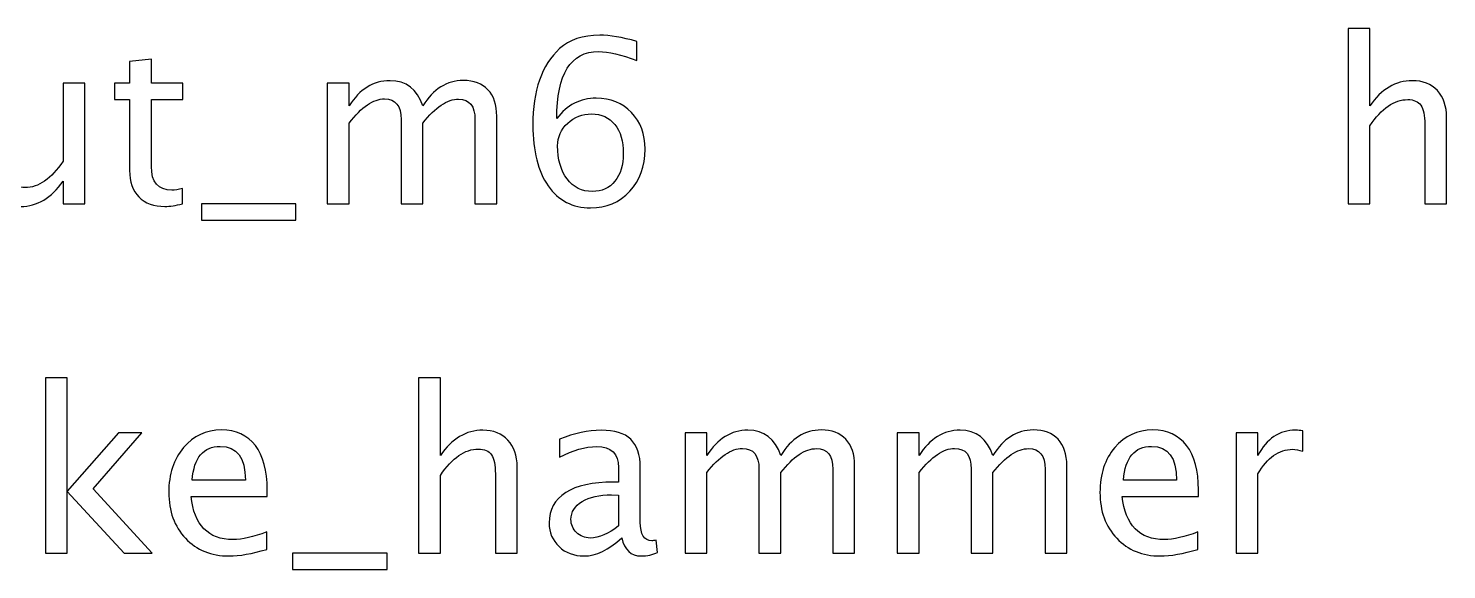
# Model space of a CAD drawing. Header units: centimetres. Extents: x -142 to 94, y -75 to 149.
# Drawn here: x -119.193 to -115.891, y 118.069 to 119.328 of the extents above; entities that cross this region are included whole.
import ezdxf

# ---------------------------------------------------------------- set-up
doc = ezdxf.new("R2010")
doc.units = ezdxf.units.CM
doc.header["$MEASUREMENT"] = 0
doc.layers.add('Layer 1', color=7, linetype='Continuous')

msp = doc.modelspace()

# ---------------------------------------------------------------- linework, layer by layer
at = {"layer": 'Layer 1'}
for points, knots in [([(-117.96325, 119.11869), (-117.93891, 119.15018), (-117.90831, 119.16596), (-117.87144, 119.16596), (-117.87144, 119.16596), (-117.83802, 119.16596), (-117.81068, 119.15494), (-117.78933, 119.1328), (-117.78933, 119.1328), (-117.76808, 119.11067), (-117.75741, 119.08227), (-117.75741, 119.04761), (-117.75741, 119.04761), (-117.75741, 119.00783), (-117.76931, 118.97511), (-117.79321, 118.94945), (-117.79321, 118.94945), (-117.81711, 118.92378), (-117.84745, 118.9109), (-117.88441, 118.9109), (-117.88441, 118.9109), (-117.92639, 118.9109), (-117.95937, 118.92793), (-117.9831, 118.96188), (-117.9831, 118.96188), (-118.00691, 118.99592), (-118.01882, 119.04302), (-118.01882, 119.10308), (-118.01882, 119.10308), (-118.01882, 119.18404), (-117.998, 119.2434), (-117.95646, 119.28132), (-117.95646, 119.28132), (-117.93388, 119.30214), (-117.90266, 119.31254), (-117.86289, 119.31254), (-117.86289, 119.31254), (-117.83978, 119.31254), (-117.81112, 119.30778), (-117.77698, 119.29826), (-117.77698, 119.29826), (-117.77698, 119.29826), (-117.77698, 119.25381), (-117.77698, 119.25381), (-117.77698, 119.25381), (-117.81306, 119.26757), (-117.84269, 119.27444), (-117.86597, 119.27444), (-117.86597, 119.27444), (-117.9308, 119.27444), (-117.96325, 119.2225), (-117.96325, 119.11869)], [0, 0, 0, 0, 0.0714286, 0.0714286, 0.0714286, 0.0714286, 0.1428571, 0.1428571, 0.1428571, 0.1428571, 0.2142857, 0.2142857, 0.2142857, 0.2142857, 0.2857143, 0.2857143, 0.2857143, 0.2857143, 0.3571429, 0.3571429, 0.3571429, 0.3571429, 0.4285714, 0.4285714, 0.4285714, 0.4285714, 0.5, 0.5, 0.5, 0.5, 0.5714286, 0.5714286, 0.5714286, 0.5714286, 0.6428571, 0.6428571, 0.6428571, 0.6428571, 0.7142857, 0.7142857, 0.7142857, 0.7142857, 0.7857143, 0.7857143, 0.7857143, 0.7857143, 0.8571429, 0.8571429, 0.8571429, 0.8571429, 1, 1, 1, 1]), ([(-116.12089, 118.92044), (-116.12089, 118.92044), (-116.12089, 119.32843), (-116.12089, 119.32843), (-116.12089, 119.32843), (-116.12089, 119.32843), (-116.07009, 119.32843), (-116.07009, 119.32843), (-116.07009, 119.32843), (-116.07009, 119.32843), (-116.07009, 119.14789), (-116.07009, 119.14789), (-116.07009, 119.14789), (-116.04319, 119.18714), (-116.0102, 119.20672), (-115.97122, 119.20672), (-115.97122, 119.20672), (-115.9467, 119.20672), (-115.92721, 119.19905), (-115.91284, 119.18361), (-115.91284, 119.18361), (-115.89846, 119.16827), (-115.89124, 119.14754), (-115.89124, 119.12161), (-115.89124, 119.12161), (-115.89124, 119.12161), (-115.89124, 118.92044), (-115.89124, 118.92044), (-115.89124, 118.92044), (-115.89124, 118.92044), (-115.94203, 118.92044), (-115.94203, 118.92044), (-115.94203, 118.92044), (-115.94203, 118.92044), (-115.94203, 119.10503), (-115.94203, 119.10503), (-115.94203, 119.10503), (-115.94203, 119.12585), (-115.94512, 119.14066), (-115.9512, 119.14948), (-115.9512, 119.14948), (-115.95738, 119.15839), (-115.96752, 119.1628), (-115.98172, 119.1628), (-115.98172, 119.1628), (-116.01294, 119.1628), (-116.0424, 119.14243), (-116.07009, 119.10168), (-116.07009, 119.10168), (-116.07009, 119.10168), (-116.07009, 118.92044), (-116.07009, 118.92044), (-116.07009, 118.92044), (-116.07009, 118.92044), (-116.12089, 118.92044), (-116.12089, 118.92044)], [0, 0, 0, 0, 0.0666667, 0.0666667, 0.0666667, 0.0666667, 0.1333333, 0.1333333, 0.1333333, 0.1333333, 0.2, 0.2, 0.2, 0.2, 0.2666667, 0.2666667, 0.2666667, 0.2666667, 0.3333333, 0.3333333, 0.3333333, 0.3333333, 0.4, 0.4, 0.4, 0.4, 0.4666667, 0.4666667, 0.4666667, 0.4666667, 0.5333333, 0.5333333, 0.5333333, 0.5333333, 0.6, 0.6, 0.6, 0.6, 0.6666667, 0.6666667, 0.6666667, 0.6666667, 0.7333333, 0.7333333, 0.7333333, 0.7333333, 0.8, 0.8, 0.8, 0.8, 0.8666667, 0.8666667, 0.8666667, 0.8666667, 1, 1, 1, 1]), ([(-118.83463, 118.92052), (-118.85033, 118.9162), (-118.864, 118.91408), (-118.87555, 118.91408), (-118.87555, 118.91408), (-118.90148, 118.91408), (-118.92167, 118.92149), (-118.93614, 118.93631), (-118.93614, 118.93631), (-118.95069, 118.95112), (-118.95792, 118.97167), (-118.95792, 118.99804), (-118.95792, 118.99804), (-118.95792, 118.99804), (-118.95792, 119.16279), (-118.95792, 119.16279), (-118.95792, 119.16279), (-118.95792, 119.16279), (-118.99302, 119.16279), (-118.99302, 119.16279), (-118.99302, 119.16279), (-118.99302, 119.16279), (-118.99302, 119.20089), (-118.99302, 119.20089), (-118.99302, 119.20089), (-118.99302, 119.20089), (-118.95792, 119.20089), (-118.95792, 119.20089), (-118.95792, 119.20089), (-118.95792, 119.20089), (-118.95792, 119.2516), (-118.95792, 119.2516), (-118.95792, 119.2516), (-118.95792, 119.2516), (-118.90712, 119.25645), (-118.90712, 119.25645), (-118.90712, 119.25645), (-118.90712, 119.25645), (-118.90712, 119.20089), (-118.90712, 119.20089), (-118.90712, 119.20089), (-118.90712, 119.20089), (-118.83357, 119.20089), (-118.83357, 119.20089), (-118.83357, 119.20089), (-118.83357, 119.20089), (-118.83357, 119.16279), (-118.83357, 119.16279), (-118.83357, 119.16279), (-118.83357, 119.16279), (-118.90712, 119.16279), (-118.90712, 119.16279), (-118.90712, 119.16279), (-118.90712, 119.16279), (-118.90712, 119.00721), (-118.90712, 119.00721), (-118.90712, 119.00721), (-118.90712, 118.97052), (-118.89116, 118.95218), (-118.85932, 118.95218), (-118.85932, 118.95218), (-118.85253, 118.95218), (-118.84433, 118.95333), (-118.83463, 118.95553), (-118.83463, 118.95553), (-118.83463, 118.95553), (-118.83463, 118.92052), (-118.83463, 118.92052)], [0, 0, 0, 0, 0.0555556, 0.0555556, 0.0555556, 0.0555556, 0.1111111, 0.1111111, 0.1111111, 0.1111111, 0.1666667, 0.1666667, 0.1666667, 0.1666667, 0.2222222, 0.2222222, 0.2222222, 0.2222222, 0.2777778, 0.2777778, 0.2777778, 0.2777778, 0.3333333, 0.3333333, 0.3333333, 0.3333333, 0.3888889, 0.3888889, 0.3888889, 0.3888889, 0.4444444, 0.4444444, 0.4444444, 0.4444444, 0.5, 0.5, 0.5, 0.5, 0.5555556, 0.5555556, 0.5555556, 0.5555556, 0.6111111, 0.6111111, 0.6111111, 0.6111111, 0.6666667, 0.6666667, 0.6666667, 0.6666667, 0.7222222, 0.7222222, 0.7222222, 0.7222222, 0.7777778, 0.7777778, 0.7777778, 0.7777778, 0.8333333, 0.8333333, 0.8333333, 0.8333333, 0.8888889, 0.8888889, 0.8888889, 0.8888889, 1, 1, 1, 1]), ([(-119.1128, 118.92043), (-119.1128, 118.92043), (-119.1128, 118.97317), (-119.1128, 118.97317), (-119.1128, 118.97317), (-119.13987, 118.93375), (-119.17277, 118.91408), (-119.2114, 118.91408), (-119.2114, 118.91408), (-119.23592, 118.91408), (-119.25541, 118.92175), (-119.26987, 118.93719), (-119.26987, 118.93719), (-119.28442, 118.95262), (-119.29165, 118.97335), (-119.29165, 118.99954), (-119.29165, 118.99954), (-119.29165, 118.99954), (-119.29165, 119.20089), (-119.29165, 119.20089), (-119.29165, 119.20089), (-119.29165, 119.20089), (-119.24085, 119.20089), (-119.24085, 119.20089), (-119.24085, 119.20089), (-119.24085, 119.20089), (-119.24085, 119.01612), (-119.24085, 119.01612), (-119.24085, 119.01612), (-119.24085, 118.99504), (-119.23777, 118.98014), (-119.23168, 118.97132), (-119.23168, 118.97132), (-119.22551, 118.96241), (-119.21528, 118.958), (-119.2009, 118.958), (-119.2009, 118.958), (-119.16986, 118.958), (-119.1404, 118.97837), (-119.1128, 119.01921), (-119.1128, 119.01921), (-119.1128, 119.01921), (-119.1128, 119.20089), (-119.1128, 119.20089), (-119.1128, 119.20089), (-119.1128, 119.20089), (-119.06199, 119.20089), (-119.06199, 119.20089), (-119.06199, 119.20089), (-119.06199, 119.20089), (-119.06199, 118.92043), (-119.06199, 118.92043), (-119.06199, 118.92043), (-119.06199, 118.92043), (-119.1128, 118.92043), (-119.1128, 118.92043)], [0, 0, 0, 0, 0.0666667, 0.0666667, 0.0666667, 0.0666667, 0.1333333, 0.1333333, 0.1333333, 0.1333333, 0.2, 0.2, 0.2, 0.2, 0.2666667, 0.2666667, 0.2666667, 0.2666667, 0.3333333, 0.3333333, 0.3333333, 0.3333333, 0.4, 0.4, 0.4, 0.4, 0.4666667, 0.4666667, 0.4666667, 0.4666667, 0.5333333, 0.5333333, 0.5333333, 0.5333333, 0.6, 0.6, 0.6, 0.6, 0.6666667, 0.6666667, 0.6666667, 0.6666667, 0.7333333, 0.7333333, 0.7333333, 0.7333333, 0.8, 0.8, 0.8, 0.8, 0.8666667, 0.8666667, 0.8666667, 0.8666667, 1, 1, 1, 1]), ([(-118.49754, 118.92043), (-118.49754, 118.92043), (-118.49754, 119.20089), (-118.49754, 119.20089), (-118.49754, 119.20089), (-118.49754, 119.20089), (-118.44674, 119.20089), (-118.44674, 119.20089), (-118.44674, 119.20089), (-118.44674, 119.20089), (-118.44674, 119.14788), (-118.44674, 119.14788), (-118.44674, 119.14788), (-118.42196, 119.18713), (-118.39021, 119.20671), (-118.35131, 119.20671), (-118.35131, 119.20671), (-118.31383, 119.20671), (-118.28834, 119.18713), (-118.27476, 119.14788), (-118.27476, 119.14788), (-118.25068, 119.18748), (-118.21928, 119.20724), (-118.18074, 119.20724), (-118.18074, 119.20724), (-118.15614, 119.20724), (-118.137, 119.20001), (-118.12333, 119.18546), (-118.12333, 119.18546), (-118.10966, 119.1709), (-118.10278, 119.15053), (-118.10278, 119.12434), (-118.10278, 119.12434), (-118.10278, 119.12434), (-118.10278, 118.92043), (-118.10278, 118.92043), (-118.10278, 118.92043), (-118.10278, 118.92043), (-118.15358, 118.92043), (-118.15358, 118.92043), (-118.15358, 118.92043), (-118.15358, 118.92043), (-118.15358, 119.11596), (-118.15358, 119.11596), (-118.15358, 119.11596), (-118.15358, 119.14788), (-118.16628, 119.16385), (-118.19168, 119.16385), (-118.19168, 119.16385), (-118.21805, 119.16385), (-118.24574, 119.14524), (-118.27476, 119.10793), (-118.27476, 119.10793), (-118.27476, 119.10793), (-118.27476, 118.92043), (-118.27476, 118.92043), (-118.27476, 118.92043), (-118.27476, 118.92043), (-118.32556, 118.92043), (-118.32556, 118.92043), (-118.32556, 118.92043), (-118.32556, 118.92043), (-118.32556, 119.11613), (-118.32556, 119.11613), (-118.32556, 119.11613), (-118.32556, 119.14833), (-118.33844, 119.16438), (-118.36428, 119.16438), (-118.36428, 119.16438), (-118.38994, 119.16438), (-118.41746, 119.14568), (-118.44674, 119.1082), (-118.44674, 119.1082), (-118.44674, 119.1082), (-118.44674, 118.92043), (-118.44674, 118.92043), (-118.44674, 118.92043), (-118.44674, 118.92043), (-118.49754, 118.92043), (-118.49754, 118.92043)], [0, 0, 0, 0, 0.047619, 0.047619, 0.047619, 0.047619, 0.0952381, 0.0952381, 0.0952381, 0.0952381, 0.1428571, 0.1428571, 0.1428571, 0.1428571, 0.1904762, 0.1904762, 0.1904762, 0.1904762, 0.2380952, 0.2380952, 0.2380952, 0.2380952, 0.2857143, 0.2857143, 0.2857143, 0.2857143, 0.3333333, 0.3333333, 0.3333333, 0.3333333, 0.3809524, 0.3809524, 0.3809524, 0.3809524, 0.4285714, 0.4285714, 0.4285714, 0.4285714, 0.4761905, 0.4761905, 0.4761905, 0.4761905, 0.5238095, 0.5238095, 0.5238095, 0.5238095, 0.5714286, 0.5714286, 0.5714286, 0.5714286, 0.6190476, 0.6190476, 0.6190476, 0.6190476, 0.6666667, 0.6666667, 0.6666667, 0.6666667, 0.7142857, 0.7142857, 0.7142857, 0.7142857, 0.7619048, 0.7619048, 0.7619048, 0.7619048, 0.8095238, 0.8095238, 0.8095238, 0.8095238, 0.8571429, 0.8571429, 0.8571429, 0.8571429, 0.9047619, 0.9047619, 0.9047619, 0.9047619, 1, 1, 1, 1]), ([(-117.80821, 119.03755), (-117.80821, 119.06586), (-117.81473, 119.08827), (-117.82787, 119.10476), (-117.82787, 119.10476), (-117.84101, 119.12125), (-117.85901, 119.12945), (-117.88185, 119.12945), (-117.88185, 119.12945), (-117.90363, 119.12945), (-117.92224, 119.12222), (-117.93776, 119.10767), (-117.93776, 119.10767), (-117.95337, 119.0932), (-117.96114, 119.07574), (-117.96114, 119.05537), (-117.96114, 119.05537), (-117.96114, 119.02327), (-117.95373, 118.99751), (-117.939, 118.97811), (-117.939, 118.97811), (-117.92418, 118.95871), (-117.9046, 118.94901), (-117.88026, 118.94901), (-117.88026, 118.94901), (-117.85812, 118.94901), (-117.84057, 118.95694), (-117.82761, 118.97282), (-117.82761, 118.97282), (-117.81464, 118.98869), (-117.80821, 119.0103), (-117.80821, 119.03755)], [0, 0, 0, 0, 0.1111111, 0.1111111, 0.1111111, 0.1111111, 0.2222222, 0.2222222, 0.2222222, 0.2222222, 0.3333333, 0.3333333, 0.3333333, 0.3333333, 0.4444444, 0.4444444, 0.4444444, 0.4444444, 0.5555556, 0.5555556, 0.5555556, 0.5555556, 0.6666667, 0.6666667, 0.6666667, 0.6666667, 0.7777778, 0.7777778, 0.7777778, 0.7777778, 1, 1, 1, 1]), ([(-118.7907, 118.88233), (-118.7907, 118.88233), (-118.7907, 118.92043), (-118.7907, 118.92043), (-118.7907, 118.92043), (-118.7907, 118.92043), (-118.57057, 118.92043), (-118.57057, 118.92043), (-118.57057, 118.92043), (-118.57057, 118.92043), (-118.57057, 118.88233), (-118.57057, 118.88233), (-118.57057, 118.88233), (-118.57057, 118.88233), (-118.7907, 118.88233), (-118.7907, 118.88233)], [0, 0, 0, 0, 0.2, 0.2, 0.2, 0.2, 0.4, 0.4, 0.4, 0.4, 0.6, 0.6, 0.6, 0.6, 1, 1, 1, 1]), ([(-119.15369, 118.10728), (-119.15369, 118.10728), (-119.15369, 118.51527), (-119.15369, 118.51527), (-119.15369, 118.51527), (-119.15369, 118.51527), (-119.10289, 118.51527), (-119.10289, 118.51527), (-119.10289, 118.51527), (-119.10289, 118.51527), (-119.10289, 118.25166), (-119.10289, 118.25166), (-119.10289, 118.25166), (-119.10289, 118.25166), (-118.98383, 118.38774), (-118.98383, 118.38774), (-118.98383, 118.38774), (-118.98383, 118.38774), (-118.92897, 118.38774), (-118.92897, 118.38774), (-118.92897, 118.38774), (-118.92897, 118.38774), (-119.04274, 118.25686), (-119.04274, 118.25686), (-119.04274, 118.25686), (-119.04274, 118.25686), (-118.90516, 118.10728), (-118.90516, 118.10728), (-118.90516, 118.10728), (-118.90516, 118.10728), (-118.9706, 118.10728), (-118.9706, 118.10728), (-118.9706, 118.10728), (-118.9706, 118.10728), (-119.10289, 118.25113), (-119.10289, 118.25113), (-119.10289, 118.25113), (-119.10289, 118.25113), (-119.10289, 118.10728), (-119.10289, 118.10728), (-119.10289, 118.10728), (-119.10289, 118.10728), (-119.15369, 118.10728), (-119.15369, 118.10728)], [0, 0, 0, 0, 0.0833333, 0.0833333, 0.0833333, 0.0833333, 0.1666667, 0.1666667, 0.1666667, 0.1666667, 0.25, 0.25, 0.25, 0.25, 0.3333333, 0.3333333, 0.3333333, 0.3333333, 0.4166667, 0.4166667, 0.4166667, 0.4166667, 0.5, 0.5, 0.5, 0.5, 0.5833333, 0.5833333, 0.5833333, 0.5833333, 0.6666667, 0.6666667, 0.6666667, 0.6666667, 0.75, 0.75, 0.75, 0.75, 0.8333333, 0.8333333, 0.8333333, 0.8333333, 1, 1, 1, 1]), ([(-118.28496, 118.10728), (-118.28496, 118.10728), (-118.28496, 118.51527), (-118.28496, 118.51527), (-118.28496, 118.51527), (-118.28496, 118.51527), (-118.23416, 118.51527), (-118.23416, 118.51527), (-118.23416, 118.51527), (-118.23416, 118.51527), (-118.23416, 118.33473), (-118.23416, 118.33473), (-118.23416, 118.33473), (-118.20726, 118.37398), (-118.17427, 118.39356), (-118.13529, 118.39356), (-118.13529, 118.39356), (-118.11077, 118.39356), (-118.09128, 118.38589), (-118.07691, 118.37045), (-118.07691, 118.37045), (-118.06253, 118.35511), (-118.0553, 118.33438), (-118.0553, 118.30845), (-118.0553, 118.30845), (-118.0553, 118.30845), (-118.0553, 118.10728), (-118.0553, 118.10728), (-118.0553, 118.10728), (-118.0553, 118.10728), (-118.1061, 118.10728), (-118.1061, 118.10728), (-118.1061, 118.10728), (-118.1061, 118.10728), (-118.1061, 118.29187), (-118.1061, 118.29187), (-118.1061, 118.29187), (-118.1061, 118.31269), (-118.10919, 118.3275), (-118.11527, 118.33632), (-118.11527, 118.33632), (-118.12145, 118.34523), (-118.13159, 118.34964), (-118.14579, 118.34964), (-118.14579, 118.34964), (-118.17701, 118.34964), (-118.20647, 118.32927), (-118.23416, 118.28852), (-118.23416, 118.28852), (-118.23416, 118.28852), (-118.23416, 118.10728), (-118.23416, 118.10728), (-118.23416, 118.10728), (-118.23416, 118.10728), (-118.28496, 118.10728), (-118.28496, 118.10728)], [0, 0, 0, 0, 0.0666667, 0.0666667, 0.0666667, 0.0666667, 0.1333333, 0.1333333, 0.1333333, 0.1333333, 0.2, 0.2, 0.2, 0.2, 0.2666667, 0.2666667, 0.2666667, 0.2666667, 0.3333333, 0.3333333, 0.3333333, 0.3333333, 0.4, 0.4, 0.4, 0.4, 0.4666667, 0.4666667, 0.4666667, 0.4666667, 0.5333333, 0.5333333, 0.5333333, 0.5333333, 0.6, 0.6, 0.6, 0.6, 0.6666667, 0.6666667, 0.6666667, 0.6666667, 0.7333333, 0.7333333, 0.7333333, 0.7333333, 0.8, 0.8, 0.8, 0.8, 0.8666667, 0.8666667, 0.8666667, 0.8666667, 1, 1, 1, 1]), ([(-118.63854, 118.11628), (-118.67267, 118.10605), (-118.70187, 118.10093), (-118.72621, 118.10093), (-118.72621, 118.10093), (-118.76775, 118.10093), (-118.80153, 118.11469), (-118.82754, 118.14212), (-118.82754, 118.14212), (-118.85356, 118.16955), (-118.86661, 118.20509), (-118.86661, 118.24883), (-118.86661, 118.24883), (-118.86661, 118.29125), (-118.85515, 118.32609), (-118.83213, 118.35334), (-118.83213, 118.35334), (-118.80911, 118.38051), (-118.77965, 118.39409), (-118.74376, 118.39409), (-118.74376, 118.39409), (-118.7098, 118.39409), (-118.68352, 118.38201), (-118.665, 118.35784), (-118.665, 118.35784), (-118.64648, 118.33368), (-118.63722, 118.29946), (-118.63722, 118.25509), (-118.63722, 118.25509), (-118.63722, 118.25509), (-118.63748, 118.23957), (-118.63748, 118.23957), (-118.63748, 118.23957), (-118.63748, 118.23957), (-118.81476, 118.23957), (-118.81476, 118.23957), (-118.81476, 118.23957), (-118.80735, 118.17254), (-118.77463, 118.13903), (-118.71668, 118.13903), (-118.71668, 118.13903), (-118.69543, 118.13903), (-118.66941, 118.14503), (-118.63854, 118.15702), (-118.63854, 118.15702), (-118.63854, 118.15702), (-118.63854, 118.11628), (-118.63854, 118.11628)], [0, 0, 0, 0, 0.0769231, 0.0769231, 0.0769231, 0.0769231, 0.1538462, 0.1538462, 0.1538462, 0.1538462, 0.2307692, 0.2307692, 0.2307692, 0.2307692, 0.3076923, 0.3076923, 0.3076923, 0.3076923, 0.3846154, 0.3846154, 0.3846154, 0.3846154, 0.4615385, 0.4615385, 0.4615385, 0.4615385, 0.5384615, 0.5384615, 0.5384615, 0.5384615, 0.6153846, 0.6153846, 0.6153846, 0.6153846, 0.6923077, 0.6923077, 0.6923077, 0.6923077, 0.7692308, 0.7692308, 0.7692308, 0.7692308, 0.8461538, 0.8461538, 0.8461538, 0.8461538, 1, 1, 1, 1]), ([(-117.81197, 118.143), (-117.84248, 118.11495), (-117.87185, 118.10093), (-117.90007, 118.10093), (-117.90007, 118.10093), (-117.92327, 118.10093), (-117.94258, 118.10816), (-117.95784, 118.12271), (-117.95784, 118.12271), (-117.97319, 118.13727), (-117.98086, 118.15561), (-117.98086, 118.17775), (-117.98086, 118.17775), (-117.98086, 118.20835), (-117.96799, 118.2319), (-117.94223, 118.2483), (-117.94223, 118.2483), (-117.91648, 118.26471), (-117.87953, 118.27291), (-117.83137, 118.27291), (-117.83137, 118.27291), (-117.83137, 118.27291), (-117.81946, 118.27291), (-117.81946, 118.27291), (-117.81946, 118.27291), (-117.81946, 118.27291), (-117.81946, 118.30669), (-117.81946, 118.30669), (-117.81946, 118.30669), (-117.81946, 118.33923), (-117.8364, 118.35546), (-117.87035, 118.35546), (-117.87035, 118.35546), (-117.89664, 118.35546), (-117.92539, 118.34717), (-117.95652, 118.33059), (-117.95652, 118.33059), (-117.95652, 118.33059), (-117.95652, 118.37239), (-117.95652, 118.37239), (-117.95652, 118.37239), (-117.9223, 118.38651), (-117.89002, 118.39356), (-117.85977, 118.39356), (-117.85977, 118.39356), (-117.82864, 118.39356), (-117.80562, 118.38651), (-117.79089, 118.37231), (-117.79089, 118.37231), (-117.77607, 118.35811), (-117.76866, 118.33623), (-117.76866, 118.30669), (-117.76866, 118.30669), (-117.76866, 118.30669), (-117.76866, 118.17995), (-117.76866, 118.17995), (-117.76866, 118.17995), (-117.76866, 118.15094), (-117.75976, 118.13638), (-117.74185, 118.13638), (-117.74185, 118.13638), (-117.73965, 118.13638), (-117.73638, 118.13674), (-117.73206, 118.13744), (-117.73206, 118.13744), (-117.73206, 118.13744), (-117.72845, 118.10922), (-117.72845, 118.10922), (-117.72845, 118.10922), (-117.74, 118.10366), (-117.7527, 118.10093), (-117.76664, 118.10093), (-117.76664, 118.10093), (-117.79036, 118.10093), (-117.80544, 118.11495), (-117.81197, 118.143)], [0, 0, 0, 0, 0.05, 0.05, 0.05, 0.05, 0.1, 0.1, 0.1, 0.1, 0.15, 0.15, 0.15, 0.15, 0.2, 0.2, 0.2, 0.2, 0.25, 0.25, 0.25, 0.25, 0.3, 0.3, 0.3, 0.3, 0.35, 0.35, 0.35, 0.35, 0.4, 0.4, 0.4, 0.4, 0.45, 0.45, 0.45, 0.45, 0.5, 0.5, 0.5, 0.5, 0.55, 0.55, 0.55, 0.55, 0.6, 0.6, 0.6, 0.6, 0.65, 0.65, 0.65, 0.65, 0.7, 0.7, 0.7, 0.7, 0.75, 0.75, 0.75, 0.75, 0.8, 0.8, 0.8, 0.8, 0.85, 0.85, 0.85, 0.85, 0.9, 0.9, 0.9, 0.9, 1, 1, 1, 1]), ([(-117.66433, 118.10728), (-117.66433, 118.10728), (-117.66433, 118.38774), (-117.66433, 118.38774), (-117.66433, 118.38774), (-117.66433, 118.38774), (-117.61353, 118.38774), (-117.61353, 118.38774), (-117.61353, 118.38774), (-117.61353, 118.38774), (-117.61353, 118.33473), (-117.61353, 118.33473), (-117.61353, 118.33473), (-117.58875, 118.37398), (-117.557, 118.39356), (-117.5181, 118.39356), (-117.5181, 118.39356), (-117.48062, 118.39356), (-117.45513, 118.37398), (-117.44155, 118.33473), (-117.44155, 118.33473), (-117.41747, 118.37433), (-117.38607, 118.39409), (-117.34753, 118.39409), (-117.34753, 118.39409), (-117.32293, 118.39409), (-117.30379, 118.38686), (-117.29012, 118.37231), (-117.29012, 118.37231), (-117.27645, 118.35775), (-117.26957, 118.33738), (-117.26957, 118.31119), (-117.26957, 118.31119), (-117.26957, 118.31119), (-117.26957, 118.10728), (-117.26957, 118.10728), (-117.26957, 118.10728), (-117.26957, 118.10728), (-117.32037, 118.10728), (-117.32037, 118.10728), (-117.32037, 118.10728), (-117.32037, 118.10728), (-117.32037, 118.30281), (-117.32037, 118.30281), (-117.32037, 118.30281), (-117.32037, 118.33473), (-117.33307, 118.3507), (-117.35847, 118.3507), (-117.35847, 118.3507), (-117.38484, 118.3507), (-117.41253, 118.33209), (-117.44155, 118.29478), (-117.44155, 118.29478), (-117.44155, 118.29478), (-117.44155, 118.10728), (-117.44155, 118.10728), (-117.44155, 118.10728), (-117.44155, 118.10728), (-117.49235, 118.10728), (-117.49235, 118.10728), (-117.49235, 118.10728), (-117.49235, 118.10728), (-117.49235, 118.30298), (-117.49235, 118.30298), (-117.49235, 118.30298), (-117.49235, 118.33518), (-117.50523, 118.35123), (-117.53107, 118.35123), (-117.53107, 118.35123), (-117.55673, 118.35123), (-117.58425, 118.33253), (-117.61353, 118.29505), (-117.61353, 118.29505), (-117.61353, 118.29505), (-117.61353, 118.10728), (-117.61353, 118.10728), (-117.61353, 118.10728), (-117.61353, 118.10728), (-117.66433, 118.10728), (-117.66433, 118.10728)], [0, 0, 0, 0, 0.047619, 0.047619, 0.047619, 0.047619, 0.0952381, 0.0952381, 0.0952381, 0.0952381, 0.1428571, 0.1428571, 0.1428571, 0.1428571, 0.1904762, 0.1904762, 0.1904762, 0.1904762, 0.2380952, 0.2380952, 0.2380952, 0.2380952, 0.2857143, 0.2857143, 0.2857143, 0.2857143, 0.3333333, 0.3333333, 0.3333333, 0.3333333, 0.3809524, 0.3809524, 0.3809524, 0.3809524, 0.4285714, 0.4285714, 0.4285714, 0.4285714, 0.4761905, 0.4761905, 0.4761905, 0.4761905, 0.5238095, 0.5238095, 0.5238095, 0.5238095, 0.5714286, 0.5714286, 0.5714286, 0.5714286, 0.6190476, 0.6190476, 0.6190476, 0.6190476, 0.6666667, 0.6666667, 0.6666667, 0.6666667, 0.7142857, 0.7142857, 0.7142857, 0.7142857, 0.7619048, 0.7619048, 0.7619048, 0.7619048, 0.8095238, 0.8095238, 0.8095238, 0.8095238, 0.8571429, 0.8571429, 0.8571429, 0.8571429, 0.9047619, 0.9047619, 0.9047619, 0.9047619, 1, 1, 1, 1]), ([(-117.17026, 118.10728), (-117.17026, 118.10728), (-117.17026, 118.38774), (-117.17026, 118.38774), (-117.17026, 118.38774), (-117.17026, 118.38774), (-117.11946, 118.38774), (-117.11946, 118.38774), (-117.11946, 118.38774), (-117.11946, 118.38774), (-117.11946, 118.33473), (-117.11946, 118.33473), (-117.11946, 118.33473), (-117.09468, 118.37398), (-117.06293, 118.39356), (-117.02403, 118.39356), (-117.02403, 118.39356), (-116.98655, 118.39356), (-116.96106, 118.37398), (-116.94748, 118.33473), (-116.94748, 118.33473), (-116.9234, 118.37433), (-116.892, 118.39409), (-116.85346, 118.39409), (-116.85346, 118.39409), (-116.82886, 118.39409), (-116.80972, 118.38686), (-116.79605, 118.37231), (-116.79605, 118.37231), (-116.78238, 118.35775), (-116.7755, 118.33738), (-116.7755, 118.31119), (-116.7755, 118.31119), (-116.7755, 118.31119), (-116.7755, 118.10728), (-116.7755, 118.10728), (-116.7755, 118.10728), (-116.7755, 118.10728), (-116.8263, 118.10728), (-116.8263, 118.10728), (-116.8263, 118.10728), (-116.8263, 118.10728), (-116.8263, 118.30281), (-116.8263, 118.30281), (-116.8263, 118.30281), (-116.8263, 118.33473), (-116.839, 118.3507), (-116.8644, 118.3507), (-116.8644, 118.3507), (-116.89077, 118.3507), (-116.91846, 118.33209), (-116.94748, 118.29478), (-116.94748, 118.29478), (-116.94748, 118.29478), (-116.94748, 118.10728), (-116.94748, 118.10728), (-116.94748, 118.10728), (-116.94748, 118.10728), (-116.99828, 118.10728), (-116.99828, 118.10728), (-116.99828, 118.10728), (-116.99828, 118.10728), (-116.99828, 118.30298), (-116.99828, 118.30298), (-116.99828, 118.30298), (-116.99828, 118.33518), (-117.01116, 118.35123), (-117.037, 118.35123), (-117.037, 118.35123), (-117.06266, 118.35123), (-117.09018, 118.33253), (-117.11946, 118.29505), (-117.11946, 118.29505), (-117.11946, 118.29505), (-117.11946, 118.10728), (-117.11946, 118.10728), (-117.11946, 118.10728), (-117.11946, 118.10728), (-117.17026, 118.10728), (-117.17026, 118.10728)], [0, 0, 0, 0, 0.047619, 0.047619, 0.047619, 0.047619, 0.0952381, 0.0952381, 0.0952381, 0.0952381, 0.1428571, 0.1428571, 0.1428571, 0.1428571, 0.1904762, 0.1904762, 0.1904762, 0.1904762, 0.2380952, 0.2380952, 0.2380952, 0.2380952, 0.2857143, 0.2857143, 0.2857143, 0.2857143, 0.3333333, 0.3333333, 0.3333333, 0.3333333, 0.3809524, 0.3809524, 0.3809524, 0.3809524, 0.4285714, 0.4285714, 0.4285714, 0.4285714, 0.4761905, 0.4761905, 0.4761905, 0.4761905, 0.5238095, 0.5238095, 0.5238095, 0.5238095, 0.5714286, 0.5714286, 0.5714286, 0.5714286, 0.6190476, 0.6190476, 0.6190476, 0.6190476, 0.6666667, 0.6666667, 0.6666667, 0.6666667, 0.7142857, 0.7142857, 0.7142857, 0.7142857, 0.7619048, 0.7619048, 0.7619048, 0.7619048, 0.8095238, 0.8095238, 0.8095238, 0.8095238, 0.8571429, 0.8571429, 0.8571429, 0.8571429, 0.9047619, 0.9047619, 0.9047619, 0.9047619, 1, 1, 1, 1]), ([(-116.47034, 118.11628), (-116.50447, 118.10605), (-116.53367, 118.10093), (-116.55801, 118.10093), (-116.55801, 118.10093), (-116.59955, 118.10093), (-116.63333, 118.11469), (-116.65934, 118.14212), (-116.65934, 118.14212), (-116.68536, 118.16955), (-116.69841, 118.20509), (-116.69841, 118.24883), (-116.69841, 118.24883), (-116.69841, 118.29125), (-116.68695, 118.32609), (-116.66393, 118.35334), (-116.66393, 118.35334), (-116.64091, 118.38051), (-116.61145, 118.39409), (-116.57556, 118.39409), (-116.57556, 118.39409), (-116.5416, 118.39409), (-116.51532, 118.38201), (-116.4968, 118.35784), (-116.4968, 118.35784), (-116.47828, 118.33368), (-116.46902, 118.29946), (-116.46902, 118.25509), (-116.46902, 118.25509), (-116.46902, 118.25509), (-116.46928, 118.23957), (-116.46928, 118.23957), (-116.46928, 118.23957), (-116.46928, 118.23957), (-116.64656, 118.23957), (-116.64656, 118.23957), (-116.64656, 118.23957), (-116.63915, 118.17254), (-116.60643, 118.13903), (-116.54848, 118.13903), (-116.54848, 118.13903), (-116.52723, 118.13903), (-116.50121, 118.14503), (-116.47034, 118.15702), (-116.47034, 118.15702), (-116.47034, 118.15702), (-116.47034, 118.11628), (-116.47034, 118.11628)], [0, 0, 0, 0, 0.0769231, 0.0769231, 0.0769231, 0.0769231, 0.1538462, 0.1538462, 0.1538462, 0.1538462, 0.2307692, 0.2307692, 0.2307692, 0.2307692, 0.3076923, 0.3076923, 0.3076923, 0.3076923, 0.3846154, 0.3846154, 0.3846154, 0.3846154, 0.4615385, 0.4615385, 0.4615385, 0.4615385, 0.5384615, 0.5384615, 0.5384615, 0.5384615, 0.6153846, 0.6153846, 0.6153846, 0.6153846, 0.6923077, 0.6923077, 0.6923077, 0.6923077, 0.7692308, 0.7692308, 0.7692308, 0.7692308, 0.8461538, 0.8461538, 0.8461538, 0.8461538, 1, 1, 1, 1]), ([(-116.38136, 118.10728), (-116.38136, 118.10728), (-116.38136, 118.38774), (-116.38136, 118.38774), (-116.38136, 118.38774), (-116.38136, 118.38774), (-116.33056, 118.38774), (-116.33056, 118.38774), (-116.33056, 118.38774), (-116.33056, 118.38774), (-116.33056, 118.33473), (-116.33056, 118.33473), (-116.33056, 118.33473), (-116.31036, 118.37398), (-116.28108, 118.39356), (-116.24263, 118.39356), (-116.24263, 118.39356), (-116.23743, 118.39356), (-116.23196, 118.39312), (-116.22631, 118.39224), (-116.22631, 118.39224), (-116.22631, 118.39224), (-116.22631, 118.3447), (-116.22631, 118.3447), (-116.22631, 118.3447), (-116.23513, 118.34761), (-116.24289, 118.34911), (-116.2496, 118.34911), (-116.2496, 118.34911), (-116.28188, 118.34911), (-116.30886, 118.33006), (-116.33056, 118.29187), (-116.33056, 118.29187), (-116.33056, 118.29187), (-116.33056, 118.10728), (-116.33056, 118.10728), (-116.33056, 118.10728), (-116.33056, 118.10728), (-116.38136, 118.10728), (-116.38136, 118.10728)], [0, 0, 0, 0, 0.0909091, 0.0909091, 0.0909091, 0.0909091, 0.1818182, 0.1818182, 0.1818182, 0.1818182, 0.2727273, 0.2727273, 0.2727273, 0.2727273, 0.3636364, 0.3636364, 0.3636364, 0.3636364, 0.4545455, 0.4545455, 0.4545455, 0.4545455, 0.5454545, 0.5454545, 0.5454545, 0.5454545, 0.6363636, 0.6363636, 0.6363636, 0.6363636, 0.7272727, 0.7272727, 0.7272727, 0.7272727, 0.8181818, 0.8181818, 0.8181818, 0.8181818, 1, 1, 1, 1]), ([(-118.81211, 118.27767), (-118.81211, 118.27767), (-118.68828, 118.27767), (-118.68828, 118.27767), (-118.68828, 118.27767), (-118.68828, 118.32988), (-118.70778, 118.35599), (-118.74667, 118.35599), (-118.74667, 118.35599), (-118.78583, 118.35599), (-118.80761, 118.32988), (-118.81211, 118.27767)], [0, 0, 0, 0, 0.25, 0.25, 0.25, 0.25, 0.5, 0.5, 0.5, 0.5, 1, 1, 1, 1]), ([(-116.64391, 118.27767), (-116.64391, 118.27767), (-116.52008, 118.27767), (-116.52008, 118.27767), (-116.52008, 118.27767), (-116.52008, 118.32988), (-116.53958, 118.35599), (-116.57847, 118.35599), (-116.57847, 118.35599), (-116.61763, 118.35599), (-116.63941, 118.32988), (-116.64391, 118.27767)], [0, 0, 0, 0, 0.25, 0.25, 0.25, 0.25, 0.5, 0.5, 0.5, 0.5, 1, 1, 1, 1]), ([(-117.81946, 118.17069), (-117.81946, 118.17069), (-117.81946, 118.24275), (-117.81946, 118.24275), (-117.81946, 118.24275), (-117.81946, 118.24275), (-117.83578, 118.24328), (-117.83578, 118.24328), (-117.83578, 118.24328), (-117.864, 118.24328), (-117.88676, 118.23807), (-117.90413, 118.22767), (-117.90413, 118.22767), (-117.92142, 118.21717), (-117.93006, 118.20332), (-117.93006, 118.18604), (-117.93006, 118.18604), (-117.93006, 118.17396), (-117.92574, 118.16372), (-117.91718, 118.15535), (-117.91718, 118.15535), (-117.90854, 118.14697), (-117.89805, 118.14273), (-117.88561, 118.14273), (-117.88561, 118.14273), (-117.86444, 118.14273), (-117.8424, 118.15208), (-117.81946, 118.17069)], [0, 0, 0, 0, 0.125, 0.125, 0.125, 0.125, 0.25, 0.25, 0.25, 0.25, 0.375, 0.375, 0.375, 0.375, 0.5, 0.5, 0.5, 0.5, 0.625, 0.625, 0.625, 0.625, 0.75, 0.75, 0.75, 0.75, 1, 1, 1, 1]), ([(-118.57812, 118.06918), (-118.57812, 118.06918), (-118.57812, 118.10728), (-118.57812, 118.10728), (-118.57812, 118.10728), (-118.57812, 118.10728), (-118.35799, 118.10728), (-118.35799, 118.10728), (-118.35799, 118.10728), (-118.35799, 118.10728), (-118.35799, 118.06918), (-118.35799, 118.06918), (-118.35799, 118.06918), (-118.35799, 118.06918), (-118.57812, 118.06918), (-118.57812, 118.06918)], [0, 0, 0, 0, 0.2, 0.2, 0.2, 0.2, 0.4, 0.4, 0.4, 0.4, 0.6, 0.6, 0.6, 0.6, 1, 1, 1, 1])]:
    msp.add_open_spline(points, degree=3, knots=knots, dxfattribs=at)

doc.saveas('drawing.dxf')
